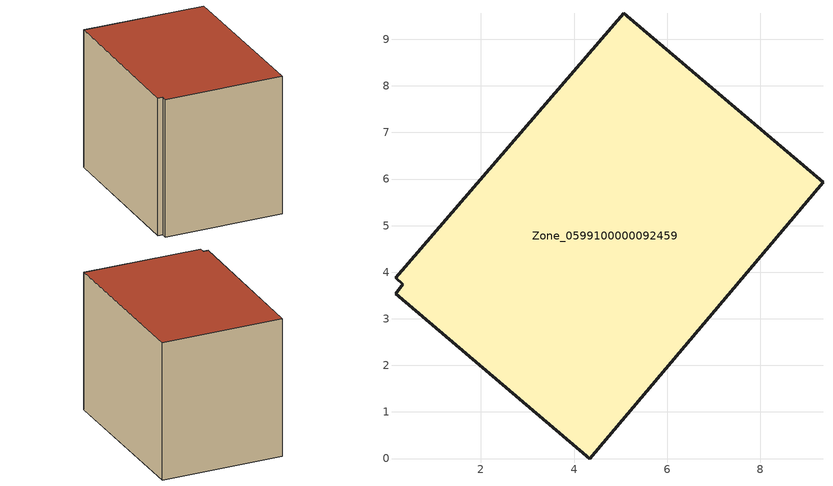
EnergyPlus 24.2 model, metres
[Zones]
Zone_0599100000092459
 floor ground (C_G): 0.17,3.54 0.33,3.74 0.17,3.88 5.07,9.55 9.34,5.93 4.34,0 z0
 wall outside (C_F): 9.34,5.93 5.07,9.55 0.17,3.88 0.33,3.74 0.17,3.54 4.34,0 9.34,5.93 z0:6.42
 roof outside (C_R): 0.33,3.74 0.17,3.54 4.34,0 9.34,5.93 5.07,9.55 0.17,3.88 z6.42
[BUILDING]
Pand.0599100000092459: North Axis=0; Terrain=City; Loads Convergence Tolerance Value=0.04; Temperature Convergence Tolerance Value=0.4; Solar Distribution=FullExterior; Maximum Number of Warmup Days=25; Minimum Number of Warmup Days=1
[Site:Location]
Rotterdam.The.Hague.AP_ZH_NLD Design_Conditions: Latitude=51.96; Longitude=4.45; Time Zone=1; Elevation=-4.5
[SITE:GROUNDTEMPERATURE:BUILDINGSURFACE]
18, 18, 18, 18, 18, 18, 18, 18, 18, 18, 18, 18
[MATERIAL] Thermal Absorptance=0.9; Solar Absorptance=0.7; Visible Absorptance=0.7
Name | Roughness | Thickness | Conductivity | Density | Specific Heat
G.TI.1946 | MediumSmooth | 0.15 | 1 | 540 | 1210
F.TI.1946 | Rough | 0.3 | 0.857143 | 1920 | 840
R.TI.1946 | MediumRough | 0.2 | 0.1 | 1500 | 1000
[CONSTRUCTION]
C_G: G.TI.1946
C_F: F.TI.1946
C_R: R.TI.1946
[ZONE]
Zone_0599100000092459: Type=1; Multiplier=1; Ceiling Height=Autocalculate; Volume=Autocalculate; Floor Area=autocalculate; Part of Total Floor Area=Yes
[ZONEINFILTRATION:DESIGNFLOWRATE]
Infil_Zone_0599100000092459: Zone or ZoneList or Space or SpaceList=Zone_0599100000092459; Schedule=AlwaysOn; Design Flow Rate Calculation Method=Flow/Area; Flow Rate per Floor Area=0.003; Constant Term Coefficient=1; Temperature Term Coefficient=0; Velocity Term Coefficient=0; Velocity Squared Term Coefficient=0
[HVACTEMPLATE:ZONE:IDEALLOADSAIRSYSTEM]
Zone_0599100000092459: Maximum Heating Supply Air Temperature=50; Minimum Cooling Supply Air Temperature=13; Maximum Heating Supply Air Humidity Ratio=0.0156; Minimum Cooling Supply Air Humidity Ratio=0.0077; Heating Limit=NoLimit; Cooling Limit=NoLimit; Dehumidification Control Type=ConstantSensibleHeatRatio; Cooling Sensible Heat Ratio=0.7; Dehumidification Setpoint=60; Humidification Control Type=None; Humidification Setpoint=30; Outdoor Air Method=None; Outdoor Air Flow Rate per Person=0.00944; Outdoor Air Flow Rate per Zone Floor Area=0; Outdoor Air Flow Rate per Zone=0; Demand Controlled Ventilation Type=None; Outdoor Air Economizer Type=NoEconomizer; Heat Recovery Type=None; Sensible Heat Recovery Effectiveness=0.7; Latent Heat Recovery Effectiveness=0.65
[ZONECONTROL:THERMOSTAT]
ThermostatControl_Zone_0599100000092459: Zone or ZoneList=Zone_0599100000092459; Control Type Schedule=DualSetpointControlType; Control 1=Thermostat_Zone_0599100000092459; Temperature Difference Between Cutout And Setpoint=0
[THERMOSTATSETPOINT:DUALSETPOINT]
Thermostat_Zone_0599100000092459: Heating Setpoint Temperature Schedule=HeatingSetpoint_Zone_0599100000092459; Cooling Setpoint Temperature Schedule=CoolingSetpoint_Zone_0599100000092459
[SCHEDULE:COMPACT]
HeatingSetpoint_Zone_0599100000092459: Through: 12/31, For: AllDays, Until: 24:00, 21
CoolingSetpoint_Zone_0599100000092459: Through: 12/31, For: AllDays, Until: 24:00, 24
DualSetpointControlType: Through: 12/31, For: AllDays, Until: 24:00, 4
AlwaysOn: Through: 12/31, For: AllDays, Until: 24:00, 1
